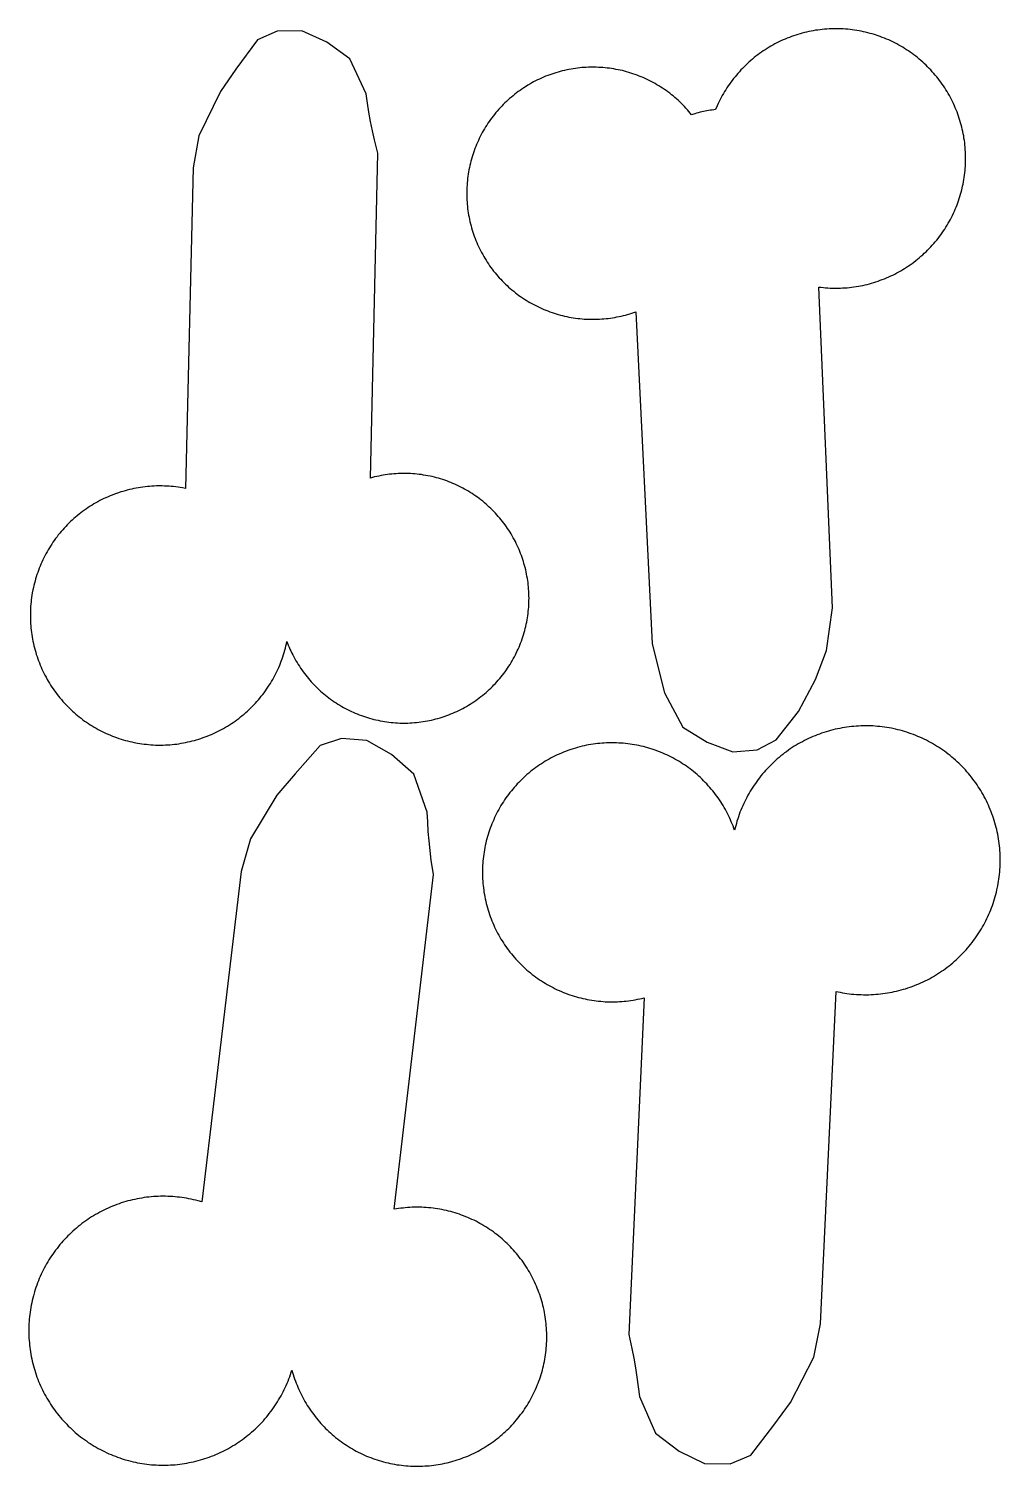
# Model space of a CAD drawing. Extents: x -246 to 246, y -104 to 199.
# Drawn here: x 199.17 to 208.79, y -83.82 to -69.57 of the extents above; entities that cross this region are included whole.
import ezdxf

# ---------------------------------------------------------------- set-up
doc = ezdxf.new("R2010")
doc.units = 0
doc.layers.add('Add_Red', color=1, linetype='Continuous')

msp = doc.modelspace()

# ---------------------------------------------------------------- linework, layer by layer
at = {"layer": 'Add_Red'}
for points in [[(200.502, -76.667), (200.524, -76.666), (200.546, -76.665), (200.569, -76.664), (200.591, -76.662), (200.613, -76.659), (200.636, -76.657), (200.658, -76.654), (200.68, -76.65), (200.702, -76.646), (200.724, -76.642), (200.746, -76.637), (200.768, -76.632), (200.79, -76.627), (200.811, -76.621), (200.833, -76.615), (200.854, -76.609), (200.876, -76.602), (200.897, -76.594), (200.918, -76.587), (200.939, -76.579), (200.96, -76.57), (200.98, -76.562), (201.001, -76.553), (201.021, -76.543), (201.041, -76.533), (201.061, -76.523), (201.081, -76.513), (201.101, -76.502), (201.12, -76.491), (201.139, -76.479), (201.158, -76.467), (201.177, -76.455), (201.196, -76.443), (201.214, -76.43), (201.232, -76.417), (201.25, -76.403), (201.268, -76.389), (201.285, -76.375), (201.303, -76.361), (201.32, -76.346), (201.336, -76.331), (201.353, -76.316), (201.369, -76.3), (201.385, -76.285), (201.4, -76.269), (201.416, -76.252), (201.431, -76.236), (201.445, -76.219), (201.46, -76.202), (201.474, -76.184), (201.488, -76.166), (201.501, -76.149), (201.514, -76.13), (201.527, -76.112), (201.54, -76.094), (201.552, -76.075), (201.564, -76.056), (201.576, -76.037), (201.587, -76.017), (201.598, -75.998), (201.608, -75.978), (201.618, -75.958), (201.628, -75.938), (201.638, -75.917), (201.647, -75.897), (201.656, -75.876), (201.664, -75.856), (201.672, -75.835), (201.68, -75.814), (201.687, -75.792), (201.694, -75.771), (201.701, -75.75), (201.707, -75.728), (201.713, -75.707), (201.718, -75.685), (201.723, -75.663), (201.728, -75.641), (201.741, -75.676), (201.75, -75.696), (201.758, -75.716), (201.767, -75.735), (201.777, -75.755), (201.786, -75.774), (201.796, -75.793), (201.807, -75.812), (201.817, -75.831), (201.828, -75.85), (201.839, -75.868), (201.851, -75.886), (201.863, -75.904), (201.875, -75.922), (201.888, -75.94), (201.901, -75.957), (201.914, -75.974), (201.927, -75.991), (201.941, -76.008), (201.955, -76.024), (201.969, -76.04), (201.984, -76.056), (201.999, -76.072), (202.014, -76.087), (202.029, -76.102), (202.045, -76.117), (202.061, -76.132), (202.077, -76.146), (202.093, -76.16), (202.11, -76.174), (202.127, -76.187), (202.144, -76.2), (202.161, -76.213), (202.179, -76.226), (202.197, -76.238), (202.215, -76.25), (202.233, -76.261), (202.251, -76.273), (202.27, -76.284), (202.289, -76.294), (202.308, -76.305), (202.327, -76.315), (202.346, -76.324), (202.366, -76.334), (202.385, -76.343), (202.405, -76.351), (202.425, -76.359), (202.445, -76.367), (202.465, -76.375), (202.486, -76.382), (202.506, -76.389), (202.527, -76.395), (202.547, -76.402), (202.568, -76.407), (202.589, -76.413), (202.61, -76.418), (202.631, -76.422), (202.652, -76.427), (202.674, -76.431), (202.695, -76.434), (202.716, -76.437), (202.738, -76.44), (202.759, -76.443), (202.781, -76.445), (202.802, -76.446), (202.824, -76.448), (202.845, -76.449), (202.867, -76.449), (202.888, -76.449), (202.926, -76.449), (202.947, -76.448), (202.969, -76.447), (202.991, -76.445), (203.012, -76.443), (203.034, -76.441), (203.055, -76.438), (203.076, -76.435), (203.098, -76.432), (203.119, -76.428), (203.14, -76.424), (203.161, -76.419), (203.182, -76.414), (203.203, -76.409), (203.224, -76.403), (203.245, -76.397), (203.265, -76.391), (203.286, -76.384), (203.312, -76.375), (203.332, -76.367), (203.352, -76.359), (203.372, -76.351), (203.392, -76.343), (203.411, -76.334), (203.431, -76.324), (203.45, -76.315), (203.469, -76.305), (203.488, -76.294), (203.507, -76.284), (203.526, -76.273), (203.544, -76.261), (203.562, -76.25), (203.58, -76.238), (203.598, -76.226), (203.616, -76.213), (203.633, -76.2), (203.65, -76.187), (203.667, -76.174), (203.684, -76.16), (203.7, -76.146), (203.716, -76.132), (203.732, -76.117), (203.748, -76.102), (203.763, -76.087), (203.778, -76.072), (203.793, -76.056), (203.808, -76.04), (203.822, -76.024), (203.836, -76.008), (203.85, -75.991), (203.863, -75.974), (203.876, -75.957), (203.889, -75.94), (203.902, -75.922), (203.914, -75.904), (203.926, -75.886), (203.938, -75.868), (203.949, -75.85), (203.96, -75.831), (203.97, -75.812), (203.981, -75.793), (203.991, -75.774), (204, -75.755), (204.01, -75.735), (204.019, -75.716), (204.027, -75.696), (204.035, -75.676), (204.043, -75.656), (204.051, -75.636), (204.058, -75.615), (204.065, -75.595), (204.071, -75.574), (204.078, -75.553), (204.083, -75.533), (204.089, -75.512), (204.094, -75.491), (204.098, -75.47), (204.103, -75.448), (204.107, -75.427), (204.11, -75.406), (204.113, -75.385), (204.116, -75.363), (204.119, -75.342), (204.121, -75.32), (204.123, -75.299), (204.124, -75.277), (204.125, -75.256), (204.125, -75.234), (204.126, -75.212), (204.125, -75.187), (204.125, -75.165), (204.124, -75.143), (204.122, -75.122), (204.12, -75.1), (204.118, -75.079), (204.116, -75.057), (204.113, -75.036), (204.11, -75.015), (204.106, -74.993), (204.102, -74.972), (204.098, -74.951), (204.093, -74.93), (204.088, -74.909), (204.082, -74.888), (204.076, -74.867), (204.07, -74.847), (204.058, -74.81), (204.051, -74.789), (204.043, -74.769), (204.035, -74.749), (204.027, -74.729), (204.019, -74.709), (204.01, -74.69), (204, -74.67), (203.991, -74.651), (203.981, -74.632), (203.97, -74.613), (203.96, -74.594), (203.949, -74.575), (203.938, -74.557), (203.926, -74.539), (203.914, -74.521), (203.902, -74.503), (203.889, -74.485), (203.876, -74.468), (203.863, -74.451), (203.85, -74.434), (203.836, -74.417), (203.822, -74.401), (203.808, -74.385), (203.793, -74.369), (203.778, -74.353), (203.763, -74.338), (203.748, -74.323), (203.732, -74.308), (203.716, -74.293), (203.7, -74.279), (203.684, -74.265), (203.667, -74.251), (203.65, -74.238), (203.633, -74.224), (203.616, -74.212), (203.598, -74.199), (203.58, -74.187), (203.562, -74.175), (203.544, -74.163), (203.526, -74.152), (203.507, -74.141), (203.488, -74.13), (203.469, -74.12), (203.45, -74.11), (203.431, -74.101), (203.411, -74.091), (203.392, -74.082), (203.372, -74.074), (203.352, -74.065), (203.332, -74.058), (203.312, -74.05), (203.291, -74.043), (203.271, -74.036), (203.25, -74.029), (203.229, -74.023), (203.209, -74.018), (203.188, -74.012), (203.167, -74.007), (203.146, -74.002), (203.125, -73.998), (203.103, -73.994), (203.082, -73.991), (203.061, -73.987), (203.039, -73.985), (203.018, -73.982), (202.996, -73.98), (202.975, -73.978), (202.953, -73.977), (202.932, -73.976), (202.91, -73.976), (202.888, -73.975), (202.853, -73.976), (202.831, -73.977), (202.81, -73.978), (202.788, -73.979), (202.767, -73.981), (202.745, -73.984), (202.724, -73.986), (202.702, -73.989), (202.681, -73.993), (202.66, -73.997), (202.639, -74.001), (202.617, -74.005), (202.596, -74.01), (202.575, -74.016), (202.555, -74.021), (202.627, -70.802), (202.595, -70.668), (202.575, -70.578), (202.557, -70.487), (202.54, -70.396), (202.525, -70.305), (202.512, -70.214), (202.35, -69.865), (202.122, -69.7), (201.875, -69.588), (201.632, -69.591), (201.437, -69.678), (201.222, -69.968), (201.068, -70.188), (200.856, -70.628), (200.798, -70.946), (200.722, -74.124), (200.693, -74.118), (200.671, -74.115), (200.649, -74.111), (200.626, -74.109), (200.604, -74.106), (200.582, -74.104), (200.56, -74.102), (200.537, -74.101), (200.515, -74.1), (200.492, -74.099), (200.47, -74.099), (200.434, -74.099), (200.412, -74.1), (200.389, -74.102), (200.367, -74.103), (200.345, -74.105), (200.322, -74.107), (200.3, -74.11), (200.278, -74.113), (200.256, -74.117), (200.234, -74.121), (200.212, -74.125), (200.19, -74.13), (200.168, -74.135), (200.146, -74.14), (200.125, -74.146), (200.103, -74.153), (200.082, -74.159), (200.06, -74.166), (200.039, -74.173), (200.018, -74.181), (199.997, -74.189), (199.976, -74.198), (199.956, -74.206), (199.935, -74.216), (199.915, -74.225), (199.895, -74.235), (199.875, -74.245), (199.855, -74.256), (199.836, -74.267), (199.816, -74.278), (199.797, -74.289), (199.778, -74.301), (199.759, -74.314), (199.741, -74.326), (199.722, -74.339), (199.704, -74.352), (199.686, -74.366), (199.669, -74.38), (199.651, -74.394), (199.634, -74.408), (199.617, -74.423), (199.601, -74.438), (199.584, -74.453), (199.568, -74.469), (199.552, -74.485), (199.537, -74.501), (199.522, -74.517), (199.507, -74.534), (199.492, -74.551), (199.478, -74.568), (199.463, -74.585), (199.45, -74.603), (199.436, -74.621), (199.423, -74.639), (199.41, -74.658), (199.398, -74.676), (199.386, -74.695), (199.374, -74.714), (199.362, -74.733), (199.351, -74.753), (199.34, -74.772), (199.33, -74.792), (199.32, -74.812), (199.31, -74.832), (199.3, -74.853), (199.291, -74.873), (199.283, -74.894), (199.274, -74.915), (199.266, -74.936), (199.259, -74.957), (199.251, -74.978), (199.244, -74.999), (199.238, -75.021), (199.232, -75.042), (199.226, -75.064), (199.221, -75.086), (199.216, -75.107), (199.211, -75.129), (199.205, -75.16), (199.201, -75.182), (199.198, -75.204), (199.195, -75.227), (199.193, -75.249), (199.191, -75.271), (199.189, -75.294), (199.187, -75.316), (199.186, -75.338), (199.186, -75.361), (199.186, -75.383), (199.186, -75.417), (199.187, -75.439), (199.188, -75.462), (199.19, -75.484), (199.192, -75.507), (199.194, -75.529), (199.197, -75.551), (199.2, -75.573), (199.203, -75.595), (199.207, -75.617), (199.211, -75.639), (199.216, -75.661), (199.221, -75.683), (199.227, -75.705), (199.232, -75.727), (199.239, -75.748), (199.245, -75.77), (199.252, -75.791), (199.259, -75.812), (199.267, -75.833), (199.275, -75.854), (199.283, -75.875), (199.292, -75.895), (199.301, -75.916), (199.311, -75.936), (199.321, -75.956), (199.331, -75.976), (199.341, -75.996), (199.352, -76.016), (199.363, -76.035), (199.375, -76.054), (199.387, -76.073), (199.399, -76.092), (199.412, -76.111), (199.424, -76.129), (199.438, -76.147), (199.451, -76.165), (199.465, -76.183), (199.479, -76.2), (199.493, -76.217), (199.508, -76.234), (199.523, -76.251), (199.538, -76.267), (199.554, -76.283), (199.57, -76.299), (199.586, -76.315), (199.602, -76.33), (199.619, -76.345), (199.636, -76.36), (199.653, -76.374), (199.671, -76.388), (199.688, -76.402), (199.706, -76.416), (199.724, -76.429), (199.743, -76.442), (199.761, -76.454), (199.78, -76.466), (199.799, -76.478), (199.818, -76.49), (199.838, -76.501), (199.857, -76.512), (199.877, -76.522), (199.897, -76.533), (199.917, -76.542), (199.938, -76.552), (199.958, -76.561), (199.979, -76.57), (199.999, -76.578), (200.02, -76.586), (200.041, -76.594), (200.063, -76.601), (200.084, -76.608), (200.105, -76.615), (200.127, -76.621), (200.149, -76.627), (200.17, -76.632), (200.192, -76.637), (200.214, -76.642), (200.247, -76.648), (200.269, -76.652), (200.291, -76.655), (200.313, -76.658), (200.336, -76.66), (200.358, -76.663), (200.38, -76.664), (200.403, -76.666), (200.425, -76.667), (200.448, -76.667), (200.47, -76.667), (200.502, -76.667)], [(206.387, -76.716), (206.576, -76.616), (206.796, -76.335), (206.964, -76.019), (207.072, -75.731), (207.131, -75.307), (206.997, -72.128), (207.019, -72.13), (207.042, -72.133), (207.064, -72.135), (207.086, -72.136), (207.109, -72.138), (207.131, -72.138), (207.166, -72.139), (207.188, -72.139), (207.211, -72.138), (207.233, -72.137), (207.255, -72.136), (207.278, -72.134), (207.3, -72.132), (207.322, -72.129), (207.345, -72.126), (207.367, -72.123), (207.389, -72.119), (207.411, -72.115), (207.433, -72.111), (207.455, -72.106), (207.477, -72.101), (207.498, -72.095), (207.52, -72.089), (207.542, -72.083), (207.563, -72.076), (207.584, -72.069), (207.605, -72.061), (207.626, -72.053), (207.647, -72.045), (207.668, -72.037), (207.689, -72.028), (207.709, -72.018), (207.729, -72.009), (207.749, -71.999), (207.769, -71.988), (207.789, -71.978), (207.808, -71.967), (207.828, -71.955), (207.847, -71.943), (207.866, -71.931), (207.885, -71.919), (207.903, -71.906), (207.921, -71.893), (207.939, -71.88), (207.957, -71.866), (207.975, -71.852), (207.992, -71.838), (208.009, -71.823), (208.026, -71.809), (208.042, -71.793), (208.059, -71.778), (208.075, -71.762), (208.09, -71.746), (208.106, -71.73), (208.121, -71.713), (208.136, -71.697), (208.151, -71.68), (208.165, -71.662), (208.179, -71.645), (208.192, -71.627), (208.206, -71.609), (208.219, -71.591), (208.231, -71.572), (208.244, -71.553), (208.256, -71.534), (208.268, -71.515), (208.279, -71.496), (208.29, -71.476), (208.301, -71.457), (208.311, -71.437), (208.321, -71.417), (208.331, -71.396), (208.34, -71.376), (208.349, -71.355), (208.358, -71.335), (208.366, -71.314), (208.374, -71.293), (208.381, -71.272), (208.388, -71.25), (208.395, -71.229), (208.401, -71.208), (208.407, -71.186), (208.413, -71.164), (208.421, -71.129), (208.426, -71.107), (208.43, -71.085), (208.434, -71.063), (208.438, -71.041), (208.441, -71.019), (208.443, -70.996), (208.446, -70.974), (208.448, -70.952), (208.449, -70.929), (208.45, -70.907), (208.451, -70.885), (208.451, -70.853), (208.451, -70.831), (208.451, -70.808), (208.45, -70.786), (208.448, -70.763), (208.446, -70.741), (208.444, -70.719), (208.442, -70.696), (208.439, -70.674), (208.435, -70.652), (208.432, -70.63), (208.428, -70.608), (208.423, -70.586), (208.418, -70.564), (208.413, -70.542), (208.407, -70.52), (208.401, -70.499), (208.395, -70.477), (208.388, -70.456), (208.381, -70.435), (208.374, -70.413), (208.366, -70.392), (208.358, -70.372), (208.349, -70.351), (208.34, -70.33), (208.331, -70.31), (208.321, -70.29), (208.311, -70.27), (208.301, -70.25), (208.29, -70.23), (208.279, -70.21), (208.268, -70.191), (208.256, -70.172), (208.244, -70.153), (208.231, -70.134), (208.219, -70.116), (208.206, -70.098), (208.192, -70.079), (208.179, -70.062), (208.165, -70.044), (208.151, -70.027), (208.136, -70.01), (208.121, -69.993), (208.106, -69.976), (208.09, -69.96), (208.075, -69.944), (208.059, -69.928), (208.042, -69.913), (208.026, -69.898), (208.009, -69.883), (207.992, -69.868), (207.975, -69.854), (207.957, -69.84), (207.939, -69.826), (207.921, -69.813), (207.903, -69.8), (207.885, -69.787), (207.866, -69.775), (207.847, -69.763), (207.828, -69.751), (207.808, -69.74), (207.789, -69.729), (207.769, -69.718), (207.749, -69.708), (207.729, -69.698), (207.709, -69.688), (207.689, -69.679), (207.668, -69.67), (207.647, -69.661), (207.626, -69.653), (207.605, -69.645), (207.584, -69.638), (207.547, -69.625), (207.526, -69.619), (207.504, -69.613), (207.482, -69.607), (207.461, -69.602), (207.439, -69.597), (207.417, -69.592), (207.395, -69.588), (207.373, -69.584), (207.35, -69.581), (207.328, -69.578), (207.306, -69.575), (207.284, -69.573), (207.261, -69.571), (207.239, -69.57), (207.216, -69.569), (207.194, -69.568), (207.166, -69.568), (207.143, -69.568), (207.121, -69.568), (207.098, -69.569), (207.076, -69.571), (207.054, -69.572), (207.031, -69.575), (207.009, -69.577), (206.987, -69.58), (206.965, -69.583), (206.942, -69.587), (206.92, -69.591), (206.898, -69.596), (206.876, -69.601), (206.855, -69.606), (206.833, -69.611), (206.811, -69.617), (206.79, -69.624), (206.768, -69.63), (206.747, -69.638), (206.726, -69.645), (206.705, -69.653), (206.684, -69.661), (206.663, -69.67), (206.643, -69.679), (206.622, -69.688), (206.602, -69.698), (206.582, -69.708), (206.562, -69.718), (206.542, -69.729), (206.523, -69.74), (206.504, -69.751), (206.484, -69.763), (206.465, -69.775), (206.447, -69.787), (206.428, -69.8), (206.41, -69.813), (206.392, -69.826), (206.374, -69.84), (206.357, -69.854), (206.339, -69.868), (206.322, -69.883), (206.305, -69.898), (206.289, -69.913), (206.273, -69.928), (206.257, -69.944), (206.241, -69.96), (206.225, -69.976), (206.21, -69.993), (206.195, -70.01), (206.181, -70.027), (206.167, -70.044), (206.153, -70.062), (206.139, -70.079), (206.126, -70.098), (206.113, -70.116), (206.1, -70.134), (206.087, -70.153), (206.075, -70.172), (206.064, -70.191), (206.052, -70.21), (206.041, -70.23), (206.031, -70.25), (206.02, -70.27), (206.01, -70.29), (206, -70.31), (205.991, -70.33), (205.975, -70.369), (205.957, -70.371), (205.94, -70.373), (205.923, -70.375), (205.905, -70.378), (205.888, -70.381), (205.871, -70.384), (205.854, -70.388), (205.837, -70.392), (205.82, -70.396), (205.803, -70.4), (205.786, -70.405), (205.769, -70.41), (205.737, -70.421), (205.723, -70.404), (205.709, -70.387), (205.695, -70.371), (205.68, -70.354), (205.665, -70.338), (205.65, -70.323), (205.635, -70.307), (205.619, -70.292), (205.603, -70.277), (205.587, -70.263), (205.571, -70.248), (205.554, -70.234), (205.537, -70.221), (205.52, -70.207), (205.502, -70.194), (205.485, -70.181), (205.467, -70.169), (205.449, -70.156), (205.431, -70.145), (205.412, -70.133), (205.393, -70.122), (205.375, -70.111), (205.355, -70.1), (205.336, -70.09), (205.317, -70.08), (205.297, -70.071), (205.277, -70.061), (205.258, -70.052), (205.237, -70.044), (205.217, -70.036), (205.197, -70.028), (205.176, -70.02), (205.156, -70.013), (205.135, -70.007), (205.114, -70), (205.093, -69.994), (205.072, -69.988), (205.051, -69.983), (205.03, -69.978), (205.008, -69.974), (204.987, -69.97), (204.966, -69.966), (204.944, -69.962), (204.922, -69.959), (204.901, -69.957), (204.879, -69.954), (204.857, -69.952), (204.836, -69.951), (204.814, -69.95), (204.792, -69.949), (204.759, -69.948), (204.737, -69.949), (204.715, -69.949), (204.693, -69.95), (204.671, -69.952), (204.65, -69.953), (204.628, -69.955), (204.606, -69.958), (204.585, -69.961), (204.563, -69.964), (204.542, -69.967), (204.52, -69.971), (204.499, -69.976), (204.477, -69.981), (204.456, -69.986), (204.435, -69.991), (204.414, -69.997), (204.393, -70.003), (204.372, -70.01), (204.352, -70.017), (204.331, -70.024), (204.311, -70.031), (204.29, -70.039), (204.27, -70.048), (204.25, -70.057), (204.23, -70.066), (204.211, -70.075), (204.191, -70.085), (204.172, -70.095), (204.153, -70.105), (204.134, -70.116), (204.115, -70.127), (204.091, -70.142), (204.073, -70.153), (204.055, -70.165), (204.037, -70.178), (204.019, -70.191), (204.002, -70.204), (203.985, -70.217), (203.968, -70.231), (203.951, -70.245), (203.934, -70.259), (203.918, -70.273), (203.902, -70.288), (203.886, -70.303), (203.871, -70.319), (203.856, -70.334), (203.841, -70.35), (203.826, -70.366), (203.812, -70.383), (203.798, -70.399), (203.784, -70.416), (203.77, -70.433), (203.757, -70.451), (203.744, -70.468), (203.732, -70.486), (203.719, -70.504), (203.707, -70.522), (203.696, -70.541), (203.684, -70.56), (203.673, -70.578), (203.663, -70.597), (203.653, -70.617), (203.643, -70.636), (203.633, -70.656), (203.624, -70.675), (203.615, -70.695), (203.606, -70.715), (203.598, -70.735), (203.59, -70.756), (203.582, -70.776), (203.575, -70.797), (203.568, -70.818), (203.562, -70.838), (203.556, -70.859), (203.55, -70.88), (203.545, -70.901), (203.54, -70.923), (203.535, -70.944), (203.531, -70.965), (203.527, -70.987), (203.524, -71.008), (203.52, -71.03), (203.518, -71.052), (203.515, -71.073), (203.513, -71.095), (203.512, -71.117), (203.51, -71.139), (203.51, -71.16), (203.509, -71.198), (203.509, -71.22), (203.51, -71.242), (203.511, -71.263), (203.512, -71.285), (203.514, -71.307), (203.516, -71.329), (203.518, -71.35), (203.521, -71.372), (203.524, -71.393), (203.528, -71.415), (203.532, -71.436), (203.536, -71.458), (203.541, -71.479), (203.546, -71.5), (203.552, -71.521), (203.557, -71.542), (203.564, -71.563), (203.57, -71.584), (203.577, -71.605), (203.584, -71.625), (203.592, -71.646), (203.6, -71.666), (203.608, -71.686), (203.617, -71.706), (203.626, -71.726), (203.636, -71.747), (203.646, -71.767), (203.656, -71.786), (203.667, -71.805), (203.677, -71.824), (203.688, -71.843), (203.7, -71.862), (203.712, -71.88), (203.724, -71.898), (203.736, -71.916), (203.749, -71.934), (203.762, -71.951), (203.775, -71.969), (203.789, -71.986), (203.803, -72.003), (203.817, -72.019), (203.831, -72.035), (203.846, -72.051), (203.861, -72.067), (203.876, -72.083), (203.892, -72.098), (203.908, -72.113), (203.924, -72.128), (203.94, -72.142), (203.957, -72.156), (203.974, -72.17), (203.991, -72.184), (204.008, -72.197), (204.026, -72.21), (204.043, -72.223), (204.061, -72.235), (204.08, -72.247), (204.098, -72.259), (204.117, -72.27), (204.135, -72.281), (204.154, -72.292), (204.174, -72.302), (204.193, -72.312), (204.212, -72.322), (204.232, -72.331), (204.252, -72.34), (204.272, -72.349), (204.292, -72.357), (204.313, -72.365), (204.333, -72.373), (204.354, -72.38), (204.374, -72.387), (204.395, -72.393), (204.416, -72.4), (204.437, -72.405), (204.458, -72.411), (204.479, -72.416), (204.501, -72.421), (204.522, -72.425), (204.543, -72.429), (204.565, -72.432), (204.586, -72.436), (204.608, -72.438), (204.63, -72.441), (204.652, -72.443), (204.673, -72.445), (204.695, -72.446), (204.717, -72.447), (204.759, -72.447), (204.78, -72.447), (204.802, -72.447), (204.824, -72.446), (204.846, -72.444), (204.867, -72.443), (204.889, -72.441), (204.911, -72.438), (204.932, -72.435), (204.954, -72.432), (204.976, -72.428), (204.997, -72.424), (205.018, -72.42), (205.04, -72.415), (205.061, -72.41), (205.082, -72.405), (205.103, -72.399), (205.124, -72.393), (205.145, -72.386), (205.184, -72.373), (205.347, -75.663), (205.467, -76.151), (205.651, -76.49), (205.89, -76.639), (206.144, -76.735), (206.387, -76.716)], [(206.322, -83.705), (206.552, -83.409), (206.717, -83.185), (206.947, -82.733), (207.015, -82.405), (207.17, -79.11), (207.207, -79.117), (207.23, -79.122), (207.253, -79.125), (207.276, -79.129), (207.299, -79.132), (207.322, -79.135), (207.345, -79.137), (207.369, -79.139), (207.392, -79.14), (207.415, -79.141), (207.438, -79.142), (207.461, -79.142), (207.491, -79.142), (207.514, -79.141), (207.538, -79.14), (207.561, -79.138), (207.584, -79.136), (207.607, -79.134), (207.63, -79.131), (207.653, -79.128), (207.676, -79.124), (207.699, -79.12), (207.722, -79.116), (207.745, -79.111), (207.768, -79.106), (207.79, -79.101), (207.813, -79.095), (207.835, -79.088), (207.857, -79.082), (207.879, -79.075), (207.901, -79.067), (207.923, -79.059), (207.945, -79.051), (207.967, -79.042), (207.988, -79.033), (208.009, -79.024), (208.031, -79.014), (208.052, -79.004), (208.072, -78.994), (208.093, -78.983), (208.113, -78.972), (208.133, -78.96), (208.153, -78.948), (208.173, -78.936), (208.193, -78.923), (208.212, -78.91), (208.231, -78.897), (208.25, -78.884), (208.269, -78.87), (208.287, -78.855), (208.305, -78.841), (208.323, -78.826), (208.341, -78.811), (208.358, -78.795), (208.375, -78.779), (208.392, -78.763), (208.408, -78.747), (208.425, -78.73), (208.441, -78.713), (208.456, -78.696), (208.471, -78.679), (208.487, -78.661), (208.501, -78.643), (208.516, -78.625), (208.53, -78.606), (208.543, -78.587), (208.557, -78.568), (208.57, -78.549), (208.583, -78.53), (208.595, -78.51), (208.607, -78.49), (208.619, -78.47), (208.63, -78.45), (208.641, -78.429), (208.652, -78.408), (208.662, -78.388), (208.672, -78.367), (208.682, -78.345), (208.691, -78.324), (208.7, -78.302), (208.708, -78.281), (208.716, -78.259), (208.724, -78.237), (208.731, -78.215), (208.738, -78.193), (208.744, -78.17), (208.75, -78.148), (208.756, -78.125), (208.761, -78.103), (208.77, -78.064), (208.774, -78.041), (208.778, -78.018), (208.781, -77.995), (208.784, -77.972), (208.787, -77.949), (208.789, -77.925), (208.791, -77.902), (208.792, -77.879), (208.793, -77.856), (208.794, -77.833), (208.794, -77.809), (208.794, -77.782), (208.793, -77.758), (208.792, -77.735), (208.791, -77.712), (208.789, -77.689), (208.786, -77.666), (208.784, -77.642), (208.781, -77.619), (208.777, -77.596), (208.773, -77.573), (208.769, -77.551), (208.764, -77.528), (208.759, -77.505), (208.753, -77.483), (208.748, -77.46), (208.741, -77.438), (208.735, -77.415), (208.728, -77.393), (208.72, -77.371), (208.712, -77.349), (208.704, -77.328), (208.695, -77.306), (208.686, -77.284), (208.677, -77.263), (208.667, -77.242), (208.657, -77.221), (208.647, -77.2), (208.636, -77.18), (208.625, -77.159), (208.613, -77.139), (208.601, -77.119), (208.589, -77.099), (208.577, -77.08), (208.564, -77.06), (208.551, -77.041), (208.537, -77.022), (208.523, -77.004), (208.509, -76.985), (208.494, -76.967), (208.479, -76.949), (208.464, -76.932), (208.449, -76.914), (208.433, -76.897), (208.417, -76.88), (208.401, -76.864), (208.384, -76.848), (208.367, -76.832), (208.35, -76.816), (208.332, -76.801), (208.315, -76.786), (208.297, -76.771), (208.278, -76.756), (208.26, -76.742), (208.241, -76.729), (208.222, -76.715), (208.203, -76.702), (208.184, -76.689), (208.164, -76.677), (208.144, -76.665), (208.124, -76.653), (208.104, -76.642), (208.083, -76.631), (208.063, -76.62), (208.042, -76.61), (208.021, -76.6), (207.999, -76.59), (207.978, -76.581), (207.957, -76.572), (207.935, -76.564), (207.913, -76.555), (207.891, -76.548), (207.869, -76.54), (207.847, -76.534), (207.825, -76.527), (207.802, -76.521), (207.78, -76.515), (207.757, -76.51), (207.716, -76.501), (207.693, -76.497), (207.67, -76.493), (207.647, -76.49), (207.624, -76.487), (207.601, -76.484), (207.578, -76.482), (207.554, -76.48), (207.531, -76.478), (207.508, -76.477), (207.485, -76.477), (207.461, -76.477), (207.436, -76.477), (207.413, -76.478), (207.389, -76.479), (207.366, -76.48), (207.343, -76.482), (207.32, -76.484), (207.297, -76.487), (207.274, -76.49), (207.251, -76.493), (207.228, -76.497), (207.205, -76.502), (207.182, -76.506), (207.159, -76.511), (207.137, -76.517), (207.114, -76.523), (207.092, -76.529), (207.07, -76.536), (207.047, -76.543), (207.025, -76.55), (207.003, -76.558), (206.982, -76.566), (206.96, -76.575), (206.939, -76.583), (206.917, -76.593), (206.896, -76.602), (206.875, -76.613), (206.854, -76.623), (206.834, -76.634), (206.813, -76.645), (206.793, -76.656), (206.773, -76.668), (206.753, -76.68), (206.734, -76.693), (206.714, -76.706), (206.695, -76.719), (206.676, -76.733), (206.658, -76.746), (206.639, -76.761), (206.621, -76.775), (206.603, -76.79), (206.585, -76.805), (206.568, -76.82), (206.551, -76.836), (206.534, -76.852), (206.517, -76.869), (206.501, -76.885), (206.485, -76.902), (206.47, -76.919), (206.454, -76.937), (206.439, -76.954), (206.424, -76.972), (206.41, -76.991), (206.396, -77.009), (206.382, -77.028), (206.368, -77.047), (206.355, -77.066), (206.343, -77.085), (206.33, -77.105), (206.318, -77.125), (206.306, -77.145), (206.295, -77.165), (206.284, -77.186), (206.273, -77.206), (206.263, -77.227), (206.253, -77.248), (206.243, -77.269), (206.234, -77.291), (206.225, -77.312), (206.216, -77.334), (206.208, -77.356), (206.201, -77.378), (206.193, -77.4), (206.186, -77.422), (206.18, -77.444), (206.174, -77.467), (206.168, -77.489), (206.162, -77.512), (206.155, -77.49), (206.147, -77.469), (206.139, -77.448), (206.13, -77.427), (206.121, -77.407), (206.112, -77.386), (206.102, -77.366), (206.092, -77.346), (206.082, -77.326), (206.071, -77.306), (206.06, -77.287), (206.049, -77.268), (206.037, -77.248), (206.025, -77.23), (206.013, -77.211), (206, -77.192), (205.987, -77.174), (205.974, -77.156), (205.96, -77.138), (205.946, -77.121), (205.932, -77.104), (205.917, -77.087), (205.902, -77.07), (205.887, -77.053), (205.872, -77.037), (205.856, -77.021), (205.84, -77.005), (205.824, -76.99), (205.807, -76.975), (205.791, -76.96), (205.774, -76.945), (205.756, -76.931), (205.739, -76.917), (205.721, -76.904), (205.703, -76.89), (205.685, -76.877), (205.666, -76.865), (205.648, -76.852), (205.629, -76.84), (205.61, -76.828), (205.59, -76.817), (205.571, -76.806), (205.551, -76.795), (205.531, -76.785), (205.511, -76.775), (205.491, -76.765), (205.47, -76.756), (205.45, -76.747), (205.429, -76.739), (205.408, -76.73), (205.387, -76.722), (205.366, -76.715), (205.345, -76.708), (205.324, -76.701), (205.302, -76.695), (205.281, -76.689), (205.259, -76.683), (205.237, -76.678), (205.215, -76.673), (205.193, -76.669), (205.171, -76.665), (205.149, -76.661), (205.127, -76.658), (205.105, -76.655), (205.083, -76.652), (205.06, -76.65), (205.038, -76.648), (205.016, -76.647), (204.993, -76.646), (204.971, -76.645), (204.948, -76.645), (204.917, -76.645), (204.894, -76.646), (204.872, -76.647), (204.85, -76.649), (204.827, -76.651), (204.805, -76.653), (204.783, -76.656), (204.76, -76.659), (204.738, -76.662), (204.716, -76.666), (204.694, -76.67), (204.672, -76.675), (204.651, -76.68), (204.629, -76.685), (204.607, -76.691), (204.586, -76.697), (204.564, -76.704), (204.53, -76.715), (204.509, -76.722), (204.488, -76.73), (204.468, -76.739), (204.447, -76.747), (204.426, -76.756), (204.406, -76.765), (204.386, -76.775), (204.366, -76.785), (204.346, -76.795), (204.326, -76.806), (204.307, -76.817), (204.287, -76.828), (204.268, -76.84), (204.249, -76.852), (204.231, -76.865), (204.212, -76.877), (204.194, -76.89), (204.176, -76.904), (204.158, -76.917), (204.141, -76.931), (204.123, -76.945), (204.106, -76.96), (204.089, -76.975), (204.073, -76.99), (204.057, -77.005), (204.041, -77.021), (204.025, -77.037), (204.01, -77.053), (203.994, -77.07), (203.98, -77.087), (203.965, -77.104), (203.951, -77.121), (203.937, -77.138), (203.923, -77.156), (203.91, -77.174), (203.897, -77.192), (203.884, -77.211), (203.872, -77.23), (203.86, -77.248), (203.848, -77.268), (203.837, -77.287), (203.826, -77.306), (203.815, -77.326), (203.805, -77.346), (203.795, -77.366), (203.785, -77.386), (203.776, -77.407), (203.767, -77.427), (203.758, -77.448), (203.75, -77.469), (203.742, -77.49), (203.735, -77.511), (203.728, -77.532), (203.721, -77.553), (203.714, -77.575), (203.708, -77.596), (203.703, -77.618), (203.698, -77.64), (203.693, -77.662), (203.688, -77.684), (203.684, -77.706), (203.681, -77.728), (203.677, -77.75), (203.674, -77.772), (203.672, -77.795), (203.67, -77.817), (203.668, -77.839), (203.666, -77.862), (203.665, -77.884), (203.665, -77.906), (203.665, -77.929), (203.665, -77.971), (203.666, -77.993), (203.668, -78.016), (203.669, -78.038), (203.671, -78.06), (203.674, -78.082), (203.677, -78.105), (203.68, -78.127), (203.684, -78.149), (203.688, -78.171), (203.692, -78.193), (203.697, -78.215), (203.702, -78.237), (203.708, -78.258), (203.714, -78.28), (203.721, -78.304), (203.728, -78.325), (203.735, -78.347), (203.742, -78.368), (203.75, -78.389), (203.758, -78.41), (203.767, -78.43), (203.776, -78.451), (203.785, -78.471), (203.795, -78.491), (203.805, -78.511), (203.815, -78.531), (203.826, -78.551), (203.837, -78.571), (203.848, -78.59), (203.86, -78.609), (203.872, -78.628), (203.884, -78.647), (203.897, -78.665), (203.91, -78.683), (203.923, -78.701), (203.937, -78.719), (203.951, -78.737), (203.965, -78.754), (203.98, -78.771), (203.994, -78.788), (204.01, -78.804), (204.025, -78.82), (204.041, -78.836), (204.057, -78.852), (204.073, -78.868), (204.089, -78.883), (204.106, -78.897), (204.123, -78.912), (204.141, -78.926), (204.158, -78.94), (204.176, -78.954), (204.194, -78.967), (204.212, -78.98), (204.231, -78.993), (204.249, -79.005), (204.268, -79.017), (204.287, -79.029), (204.307, -79.04), (204.326, -79.051), (204.346, -79.062), (204.366, -79.072), (204.386, -79.082), (204.406, -79.092), (204.426, -79.101), (204.447, -79.11), (204.468, -79.119), (204.488, -79.127), (204.509, -79.135), (204.53, -79.142), (204.552, -79.15), (204.573, -79.156), (204.595, -79.163), (204.616, -79.169), (204.638, -79.174), (204.66, -79.179), (204.681, -79.184), (204.703, -79.189), (204.725, -79.193), (204.748, -79.197), (204.77, -79.2), (204.792, -79.203), (204.814, -79.205), (204.836, -79.207), (204.859, -79.209), (204.881, -79.211), (204.904, -79.212), (204.926, -79.212), (204.948, -79.212), (204.978, -79.212), (205.001, -79.211), (205.023, -79.21), (205.046, -79.209), (205.068, -79.207), (205.09, -79.205), (205.112, -79.202), (205.135, -79.199), (205.157, -79.195), (205.179, -79.192), (205.201, -79.187), (205.223, -79.183), (205.245, -79.178), (205.266, -79.172), (205.114, -82.51), (205.145, -82.65), (205.163, -82.744), (205.18, -82.839), (205.195, -82.933), (205.208, -83.028), (205.22, -83.123), (205.379, -83.489), (205.612, -83.666), (205.865, -83.788), (206.118, -83.791), (206.322, -83.705)], [(203.048, -83.815), (203.07, -83.814), (203.093, -83.813), (203.115, -83.812), (203.138, -83.81), (203.16, -83.808), (203.182, -83.805), (203.204, -83.802), (203.226, -83.799), (203.248, -83.795), (203.27, -83.791), (203.292, -83.786), (203.314, -83.781), (203.35, -83.772), (203.372, -83.766), (203.393, -83.759), (203.415, -83.753), (203.436, -83.746), (203.457, -83.738), (203.478, -83.73), (203.499, -83.722), (203.52, -83.714), (203.54, -83.705), (203.561, -83.695), (203.581, -83.686), (203.601, -83.676), (203.621, -83.665), (203.64, -83.655), (203.66, -83.644), (203.679, -83.632), (203.698, -83.621), (203.717, -83.608), (203.736, -83.596), (203.754, -83.583), (203.773, -83.57), (203.791, -83.557), (203.808, -83.543), (203.826, -83.53), (203.843, -83.515), (203.86, -83.501), (203.877, -83.486), (203.894, -83.471), (203.91, -83.455), (203.926, -83.44), (203.941, -83.424), (203.957, -83.407), (203.972, -83.391), (203.987, -83.374), (204.001, -83.357), (204.016, -83.34), (204.03, -83.322), (204.043, -83.304), (204.057, -83.286), (204.07, -83.268), (204.082, -83.25), (204.095, -83.231), (204.107, -83.212), (204.118, -83.193), (204.13, -83.174), (204.141, -83.154), (204.152, -83.135), (204.162, -83.115), (204.172, -83.095), (204.181, -83.074), (204.191, -83.054), (204.2, -83.033), (204.208, -83.013), (204.217, -82.992), (204.224, -82.971), (204.232, -82.95), (204.239, -82.929), (204.246, -82.907), (204.252, -82.886), (204.258, -82.864), (204.264, -82.842), (204.269, -82.821), (204.274, -82.799), (204.278, -82.777), (204.282, -82.755), (204.286, -82.733), (204.289, -82.711), (204.292, -82.688), (204.295, -82.666), (204.297, -82.644), (204.299, -82.621), (204.3, -82.599), (204.301, -82.577), (204.302, -82.554), (204.302, -82.532), (204.301, -82.492), (204.3, -82.469), (204.299, -82.447), (204.297, -82.425), (204.295, -82.402), (204.293, -82.38), (204.29, -82.358), (204.287, -82.336), (204.283, -82.313), (204.279, -82.291), (204.275, -82.269), (204.269, -82.243), (204.264, -82.221), (204.258, -82.2), (204.252, -82.178), (204.246, -82.157), (204.239, -82.135), (204.232, -82.114), (204.224, -82.093), (204.217, -82.072), (204.208, -82.051), (204.2, -82.03), (204.191, -82.01), (204.181, -81.989), (204.172, -81.969), (204.162, -81.949), (204.152, -81.929), (204.141, -81.91), (204.13, -81.89), (204.118, -81.871), (204.107, -81.852), (204.095, -81.833), (204.082, -81.814), (204.07, -81.796), (204.057, -81.777), (204.043, -81.759), (204.03, -81.742), (204.016, -81.724), (204.001, -81.707), (203.987, -81.69), (203.972, -81.673), (203.957, -81.656), (203.941, -81.64), (203.926, -81.624), (203.91, -81.609), (203.894, -81.593), (203.877, -81.578), (203.86, -81.563), (203.843, -81.549), (203.826, -81.534), (203.808, -81.52), (203.791, -81.507), (203.773, -81.493), (203.754, -81.48), (203.736, -81.468), (203.717, -81.455), (203.698, -81.443), (203.679, -81.432), (203.66, -81.42), (203.64, -81.409), (203.621, -81.399), (203.601, -81.388), (203.581, -81.378), (203.561, -81.369), (203.54, -81.359), (203.52, -81.35), (203.499, -81.342), (203.478, -81.334), (203.457, -81.326), (203.436, -81.318), (203.415, -81.311), (203.393, -81.304), (203.372, -81.298), (203.35, -81.292), (203.329, -81.286), (203.307, -81.281), (203.285, -81.276), (203.263, -81.272), (203.241, -81.268), (203.219, -81.264), (203.197, -81.261), (203.175, -81.258), (203.152, -81.255), (203.13, -81.253), (203.108, -81.251), (203.085, -81.25), (203.063, -81.249), (203.04, -81.248), (203.018, -81.248), (202.99, -81.249), (202.967, -81.249), (202.945, -81.25), (202.923, -81.252), (202.9, -81.254), (202.878, -81.256), (202.856, -81.259), (202.834, -81.262), (202.812, -81.265), (202.789, -81.269), (203.179, -77.95), (203.158, -77.808), (203.147, -77.713), (203.137, -77.618), (203.128, -77.523), (203.122, -77.427), (203.117, -77.331), (202.984, -76.955), (202.764, -76.762), (202.52, -76.622), (202.268, -76.602), (202.058, -76.673), (201.808, -76.951), (201.628, -77.163), (201.366, -77.597), (201.275, -77.92), (200.886, -81.196), (200.848, -81.185), (200.825, -81.179), (200.803, -81.174), (200.78, -81.169), (200.757, -81.164), (200.734, -81.16), (200.711, -81.156), (200.688, -81.153), (200.665, -81.15), (200.642, -81.147), (200.619, -81.145), (200.596, -81.143), (200.573, -81.142), (200.549, -81.141), (200.526, -81.14), (200.503, -81.14), (200.475, -81.14), (200.452, -81.141), (200.428, -81.142), (200.405, -81.143), (200.382, -81.145), (200.359, -81.148), (200.336, -81.15), (200.313, -81.153), (200.29, -81.157), (200.267, -81.161), (200.244, -81.165), (200.221, -81.17), (200.199, -81.175), (200.176, -81.18), (200.153, -81.186), (200.131, -81.193), (200.109, -81.199), (200.087, -81.206), (200.065, -81.214), (200.043, -81.222), (200.021, -81.23), (199.999, -81.239), (199.978, -81.248), (199.957, -81.257), (199.935, -81.267), (199.914, -81.277), (199.894, -81.287), (199.873, -81.298), (199.853, -81.309), (199.832, -81.321), (199.812, -81.333), (199.793, -81.345), (199.773, -81.357), (199.754, -81.37), (199.735, -81.383), (199.716, -81.397), (199.697, -81.411), (199.679, -81.425), (199.661, -81.44), (199.643, -81.455), (199.625, -81.47), (199.608, -81.485), (199.591, -81.501), (199.574, -81.517), (199.557, -81.533), (199.541, -81.55), (199.525, -81.567), (199.509, -81.584), (199.494, -81.602), (199.479, -81.619), (199.464, -81.637), (199.45, -81.656), (199.436, -81.674), (199.422, -81.693), (199.409, -81.712), (199.395, -81.731), (199.383, -81.751), (199.37, -81.77), (199.358, -81.79), (199.346, -81.81), (199.335, -81.83), (199.324, -81.851), (199.313, -81.872), (199.303, -81.892), (199.293, -81.913), (199.284, -81.935), (199.274, -81.956), (199.266, -81.978), (199.257, -81.999), (199.249, -82.021), (199.241, -82.043), (199.234, -82.065), (199.227, -82.087), (199.216, -82.127), (199.21, -82.15), (199.204, -82.173), (199.199, -82.195), (199.195, -82.218), (199.19, -82.241), (199.187, -82.264), (199.183, -82.287), (199.18, -82.31), (199.178, -82.333), (199.175, -82.356), (199.173, -82.379), (199.172, -82.403), (199.171, -82.426), (199.17, -82.449), (199.17, -82.472), (199.17, -82.498), (199.171, -82.521), (199.172, -82.545), (199.174, -82.568), (199.176, -82.591), (199.178, -82.614), (199.18, -82.637), (199.184, -82.66), (199.187, -82.683), (199.191, -82.706), (199.195, -82.729), (199.2, -82.752), (199.205, -82.775), (199.21, -82.797), (199.216, -82.82), (199.223, -82.842), (199.229, -82.864), (199.236, -82.887), (199.244, -82.909), (199.251, -82.931), (199.26, -82.952), (199.268, -82.974), (199.277, -82.995), (199.286, -83.017), (199.296, -83.038), (199.306, -83.059), (199.317, -83.08), (199.327, -83.1), (199.339, -83.121), (199.35, -83.141), (199.362, -83.161), (199.374, -83.181), (199.387, -83.2), (199.4, -83.22), (199.413, -83.239), (199.426, -83.258), (199.44, -83.276), (199.454, -83.295), (199.469, -83.313), (199.484, -83.331), (199.499, -83.349), (199.514, -83.366), (199.53, -83.383), (199.546, -83.4), (199.562, -83.417), (199.579, -83.433), (199.596, -83.449), (199.613, -83.464), (199.631, -83.48), (199.648, -83.495), (199.666, -83.51), (199.684, -83.524), (199.703, -83.538), (199.722, -83.552), (199.741, -83.565), (199.76, -83.579), (199.779, -83.591), (199.799, -83.604), (199.819, -83.616), (199.839, -83.628), (199.859, -83.639), (199.88, -83.65), (199.9, -83.661), (199.921, -83.671), (199.942, -83.681), (199.963, -83.691), (199.985, -83.7), (200.006, -83.709), (200.028, -83.717), (200.05, -83.726), (200.071, -83.733), (200.094, -83.741), (200.116, -83.748), (200.158, -83.76), (200.18, -83.765), (200.203, -83.771), (200.226, -83.776), (200.249, -83.781), (200.271, -83.785), (200.294, -83.789), (200.317, -83.792), (200.34, -83.795), (200.364, -83.798), (200.387, -83.8), (200.41, -83.802), (200.433, -83.803), (200.456, -83.804), (200.48, -83.805), (200.503, -83.805), (200.527, -83.805), (200.55, -83.804), (200.573, -83.803), (200.596, -83.802), (200.62, -83.8), (200.643, -83.798), (200.666, -83.795), (200.689, -83.792), (200.712, -83.789), (200.735, -83.785), (200.758, -83.78), (200.78, -83.776), (200.803, -83.771), (200.826, -83.765), (200.848, -83.759), (200.871, -83.753), (200.893, -83.747), (200.915, -83.74), (200.937, -83.732), (200.959, -83.724), (200.981, -83.716), (201.003, -83.708), (201.024, -83.699), (201.045, -83.69), (201.067, -83.68), (201.088, -83.67), (201.108, -83.66), (201.129, -83.649), (201.149, -83.638), (201.17, -83.626), (201.19, -83.614), (201.21, -83.602), (201.229, -83.59), (201.249, -83.577), (201.268, -83.564), (201.287, -83.55), (201.305, -83.536), (201.324, -83.522), (201.342, -83.508), (201.36, -83.493), (201.378, -83.478), (201.395, -83.462), (201.412, -83.447), (201.429, -83.431), (201.446, -83.414), (201.462, -83.398), (201.478, -83.381), (201.494, -83.364), (201.509, -83.346), (201.524, -83.329), (201.539, -83.311), (201.553, -83.292), (201.567, -83.274), (201.581, -83.255), (201.595, -83.236), (201.608, -83.217), (201.621, -83.198), (201.633, -83.178), (201.645, -83.158), (201.657, -83.138), (201.669, -83.118), (201.68, -83.098), (201.691, -83.077), (201.701, -83.056), (201.711, -83.035), (201.721, -83.014), (201.73, -82.993), (201.739, -82.971), (201.747, -82.949), (201.755, -82.928), (201.763, -82.906), (201.77, -82.884), (201.777, -82.862), (201.784, -82.886), (201.791, -82.907), (201.797, -82.929), (201.804, -82.95), (201.812, -82.971), (201.82, -82.992), (201.828, -83.013), (201.836, -83.033), (201.845, -83.054), (201.855, -83.074), (201.864, -83.095), (201.874, -83.115), (201.885, -83.135), (201.895, -83.154), (201.906, -83.174), (201.918, -83.193), (201.929, -83.212), (201.942, -83.231), (201.954, -83.25), (201.967, -83.268), (201.98, -83.286), (201.993, -83.304), (202.007, -83.322), (202.02, -83.34), (202.035, -83.357), (202.049, -83.374), (202.064, -83.391), (202.079, -83.407), (202.095, -83.424), (202.11, -83.44), (202.126, -83.455), (202.143, -83.471), (202.159, -83.486), (202.176, -83.501), (202.193, -83.515), (202.21, -83.53), (202.228, -83.543), (202.246, -83.557), (202.264, -83.57), (202.282, -83.583), (202.3, -83.596), (202.319, -83.608), (202.338, -83.621), (202.357, -83.632), (202.376, -83.644), (202.396, -83.655), (202.415, -83.665), (202.435, -83.676), (202.455, -83.686), (202.476, -83.695), (202.496, -83.705), (202.517, -83.714), (202.537, -83.722), (202.558, -83.73), (202.579, -83.738), (202.6, -83.746), (202.621, -83.753), (202.643, -83.759), (202.664, -83.766), (202.686, -83.772), (202.708, -83.777), (202.729, -83.783), (202.751, -83.788), (202.773, -83.792), (202.795, -83.796), (202.817, -83.8), (202.839, -83.803), (202.862, -83.806), (202.884, -83.809), (202.906, -83.811), (202.929, -83.812), (202.951, -83.814), (202.973, -83.815), (202.996, -83.815), (203.018, -83.816), (203.048, -83.815)]]:
    msp.add_lwpolyline(points, dxfattribs=at)

doc.saveas('drawing.dxf')
